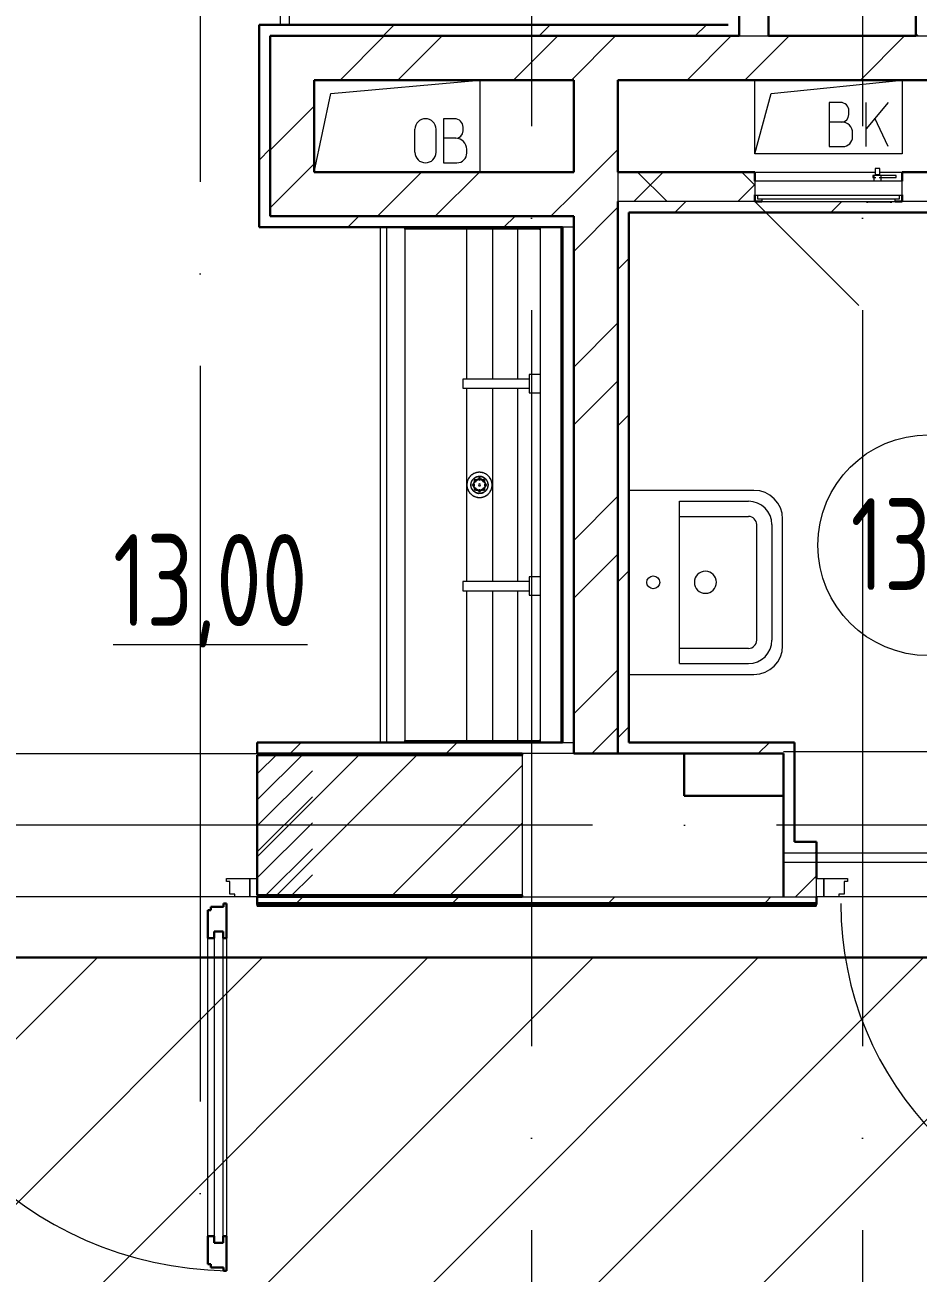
# Model space of a CAD drawing. Header units: millimetres. Extents: x -259809 to 472825, y -397243 to 31861.
# Drawn here: x -17132 to -14705, y -365449 to -362057 of the extents above; entities that cross this region are included whole.
import ezdxf

# ---------------------------------------------------------------- set-up
doc = ezdxf.new("R2010")
doc.units = ezdxf.units.MM
for name, pattern in [('ADSK_Линия сетки', [25, 20, -2.5, 0, -2.5]), ('ADSK_Сверху', [450, 300, -150]), ('ADSK_Штриховая_ш2 п1_5', [4.5, 3, -1.5])]:
    doc.linetypes.add(name, pattern=pattern)
for name, color, linetype, lineweight in [('Витраж', 252, 'Continuous', 9), ('Двери', 252, 'Continuous', 9), ('Линии', 7, 'Continuous', 9), ('лс', 5, 'Continuous', 30), ('Марки помещений', 252, 'Continuous', 20), ('Обобщенные модели', 252, 'Continuous', 18), ('Оборудование', 8, 'Continuous', 18), ('Ограждение', 252, 'Continuous', 9), ('Оси', 252, 'Continuous', 9), ('Перекрытие', 252, 'Continuous', 18), ('Сантехника', 252, 'Continuous', 18), ('Стены внутренние', 252, 'Continuous', 18), ('Стены наружные', 252, 'Continuous', 18), ('Стены штриховка', 7, 'Continuous', 9)]:
    doc.layers.add(name, color=color, linetype=linetype, lineweight=lineweight)
doc.layers.add('Двери открывание', color=7, linetype='Continuous', lineweight=9, true_color=0xc0c0c0)
doc.styles.add('GOST Common_3', font='', dxfattribs={"height": 3.5})
doc.styles.get('GOST Common_3').set_extended_font_data('GOST 2.304 type A')

# ---------------------------------------------------------------- blocks, each defined once
blk = doc.blocks.new('1 этаж')
at = {"layer": 'Двери', "lineweight": 18, "true_color": 0x636466}
h = blk.add_hatch(dxfattribs=at)
h.set_pattern_fill('FP_2', color=251, angle=180, style=0, pattern_type=2)
h.set_pattern_definition([(225, (-16940.8, -11545.313), (35.3553, -35.3553), [])])
h.paths.add_polyline_path([(-16350.8, -11740.3), (-16350.8, -11350.3), (-16500.8, -11350.3), (-16500.8, -11740.3)])
h.paths.add_polyline_path([(-17780.8, -11740.3), (-17630.8, -11740.3), (-17630.8, -11350.3), (-17780.8, -11350.3)])
at = {"layer": 'Ограждение', "true_color": 0x636466}
h = blk.add_hatch(dxfattribs=at)
h.set_pattern_fill('FP_26', color=251, style=0, pattern_type=2)
h.set_pattern_definition([(0, (-32119.8, 94.4), (0, 600), []), (90, (-32119.8, 94.4), (-600, 4e-14), [])])
h.paths.add_polyline_path([(-15780.8, -11765.3), (-14981.7, -11765.3), (-14981.7, -11760.3), (-16500.8, -11760.3), (-16500.8, -11765.3), (-15821.3, -11765.3)])
at = {"color": 251, "lineweight": 18, "true_color": 0x636466}
for p, q in [((-16301.2, -9556.2), (-15895.8, -9520.3)), ((-15895.8, -9520.3), (-15895.8, -9770.3)), ((-15148.3, -9720.3), (-15148.3, -9520.3)), ((-15103.8, -9556.2), (-14748.3, -9520.3)), ((-14748.3, -9520.3), (-14748.3, -9720.3)), ((-16345.8, -9770.3), (-16301.2, -9556.2)), ((-15148.3, -9720.3), (-15103.8, -9556.2)), ((-14916, -9580.8), (-14946, -9580.8)), ((-14946, -9580.8), (-14946, -9700.8)), ((-14786, -9580.8), (-14846, -9652.3)), ((-14846, -9700.8), (-14846, -9580.8)), ((-15964.6, -9625), (-15994.6, -9625)), ((-15994.6, -9625), (-15994.6, -9745)), ((-14892.7, -9614.1), (-14892.7, -9604.1)), ((-14786, -9700.8), (-14822, -9623.6)), ((-16072.2, -9716.3), (-16072.2, -9653.7)), ((-16014.8, -9716.3), (-16014.8, -9653.7)), ((-15941.3, -9658.3), (-15941.3, -9648.3)), ((-14912.7, -9634.1), (-14946, -9634.1)), ((-14882.7, -9674.1), (-14882.7, -9664.1)), ((-15961.3, -9678.3), (-15994.6, -9678.3)), ((-14946, -9700.8), (-14909.3, -9700.8)), ((-15931.3, -9718.3), (-15931.3, -9708.3)), ((-14748.3, -9720.3), (-15148.3, -9720.3)), ((-15994.6, -9745), (-15958, -9745))]:
    blk.add_line(p, q, dxfattribs=at)
for centre, radius, start, end in [((-14916, -9604.1), 23.3, 0, 90), ((-16043.5, -9653.7), 28.7, 0, 180), ((-15964.6, -9648.3), 23.3, 0, 90), ((-14912.7, -9614.1), 20, 270, 0), ((-15961.3, -9658.3), 20, 270, 0), ((-14912.7, -9664.1), 30, 0, 90), ((-15961.3, -9708.3), 30, 0, 90), ((-14909.3, -9674.1), 26.7, 270, 0), ((-16043.5, -9716.3), 28.7, 180, 0), ((-15958, -9718.3), 26.7, 270, 0)]:
    blk.add_arc(centre, radius, start, end, dxfattribs=at)
at = {"layer": 'Витраж', "color": 251, "lineweight": 18, "true_color": 0x636466}
for p, q in [((-16438.3, -9345.3), (-16438.3, -9370.3)), ((-16413.3, -9370.3), (-16413.3, -9345.3)), ((-16438.3, -9370.3), (-16413.3, -9370.3))]:
    blk.add_line(p, q, dxfattribs=at)
at = {"layer": 'Двери', "color": 251, "linetype": 'ADSK_Штриховая_ш2 п1_5', "true_color": 0x636466}
for p, q in [((-16350.8, -11350.3), (-16500.8, -11350.3)), ((-16500.8, -11350.3), (-16500.8, -11740.3)), ((-16500.8, -11740.3), (-16350.8, -11740.3))]:
    blk.add_line(p, q, dxfattribs=at)
at = {"layer": 'Двери', "color": 251, "true_color": 0x636466}
for p, q in [((-16584.8, -11690.3), (-16520.8, -11690.3)), ((-16584.8, -11698.3), (-16584.8, -11690.3)), ((-16575.8, -11698.3), (-16584.8, -11698.3)), ((-16575.8, -11732.3), (-16575.8, -11698.3)), ((-16520.8, -11690.3), (-16500.8, -11690.3)), ((-16520.8, -11740.3), (-16520.8, -11690.3)), ((-16520.8, -11690.3), (-16520.8, -11740.3)), ((-16500.8, -11690.3), (-16500.8, -11740.3)), ((-14980.7, -11690.3), (-14960.7, -11690.3)), ((-14980.7, -11740.3), (-14980.7, -11690.3)), ((-14960.7, -11690.3), (-14960.7, -11740.3)), ((-14960.7, -11690.3), (-14896.7, -11690.3)), ((-14960.7, -11740.3), (-14960.7, -11690.3)), ((-14905.7, -11698.3), (-14905.7, -11732.3)), ((-14896.7, -11698.3), (-14905.7, -11698.3)), ((-14896.7, -11690.3), (-14896.7, -11698.3)), ((-16561.8, -11732.3), (-16575.8, -11732.3)), ((-16561.8, -11740.3), (-16561.8, -11732.3)), ((-14919.7, -11732.3), (-14919.7, -11740.3)), ((-14905.7, -11732.3), (-14919.7, -11732.3)), ((-16520.8, -11740.3), (-16561.8, -11740.3)), ((-16500.8, -11740.3), (-16520.8, -11740.3)), ((-14960.7, -11740.3), (-14980.7, -11740.3)), ((-14919.7, -11740.3), (-14960.7, -11740.3)), ((-16617.8, -11834.3), (-16617.8, -12680.3)), ((-16593.8, -11834.3), (-16617.8, -11834.3)), ((-16593.8, -12680.3), (-16593.8, -11834.3)), ((-16634.8, -12662.3), (-16634.8, -11852.3)), ((-16584.8, -11852.3), (-16584.8, -12662.3)), ((-16617.8, -12680.3), (-16593.8, -12680.3))]:
    blk.add_line(p, q, dxfattribs=at)
at = {"layer": 'Двери', "color": 251, "lineweight": 30, "true_color": 0x636466}
for p, q in [((-16626.8, -11776.3), (-16626.8, -11767.3)), ((-16626.8, -11767.3), (-16592.8, -11767.3)), ((-16592.8, -11758.3), (-16584.8, -11758.3)), ((-16592.8, -11767.3), (-16592.8, -11758.3)), ((-16584.8, -11758.3), (-16584.8, -11852.3)), ((-16634.8, -11776.3), (-16626.8, -11776.3)), ((-16634.8, -11852.3), (-16634.8, -11776.3)), ((-16617.8, -11852.3), (-16617.8, -11834.3)), ((-16617.8, -11834.3), (-16593.8, -11834.3)), ((-16593.8, -11834.3), (-16593.8, -11852.3)), ((-16634.8, -11852.3), (-16617.8, -11852.3)), ((-16593.8, -11852.3), (-16584.8, -11852.3)), ((-16634.8, -12738.3), (-16634.8, -12662.3)), ((-16634.8, -12662.3), (-16617.8, -12662.3)), ((-16617.8, -12662.3), (-16617.8, -12680.3)), ((-16617.8, -12680.3), (-16593.8, -12680.3)), ((-16593.8, -12662.3), (-16584.8, -12662.3)), ((-16593.8, -12680.3), (-16593.8, -12662.3)), ((-16584.8, -12662.3), (-16584.8, -12756.3)), ((-16626.8, -12738.3), (-16634.8, -12738.3)), ((-16626.8, -12747.3), (-16626.8, -12738.3)), ((-16592.8, -12747.3), (-16626.8, -12747.3)), ((-16592.8, -12756.3), (-16592.8, -12747.3)), ((-16584.8, -12756.3), (-16592.8, -12756.3))]:
    blk.add_line(p, q, dxfattribs=at)
at = {"layer": 'Двери открывание', "color": 251, "true_color": 0x636466}
for centre, radius, end in [((-16566.8, -11758.3), 998, 268.9666), ((-14016.7, -11758.3), 898, 268.8515)]:
    blk.add_arc(centre, radius, 180, end, dxfattribs=at)
at = {"layer": 'Линии', "color": 251, "linetype": 'ADSK_Сверху', "ltscale": 100, "true_color": 0x636466}
for p, q in [((-15070.8, -11345.3), (-4250.8, -11345.3)), ((-15070.8, -11645.3), (-4250.8, -11645.3))]:
    blk.add_line(p, q, dxfattribs=at)
at = {"layer": 'Марки помещений', "color": 251, "true_color": 0x636466}
blk.add_circle((-14676.9, -10784.2), 300, dxfattribs=at)
at = {"layer": 'Обобщенные модели', "color": 251, "true_color": 0x636466}
for p, q in [((-15150.8, -10635.3), (-15490.8, -10635.3)), ((-15352.8, -10664.7), (-15165.6, -10664.7)), ((-15352.8, -11105.9), (-15352.8, -10664.7)), ((-15352.8, -10706), (-15165.6, -10706)), ((-15072.8, -10885.2), (-15072.8, -10713.3)), ((-15143.4, -10728.3), (-15143.4, -11042.3)), ((-15102.1, -10728.3), (-15102.1, -11042.3)), ((-15072.8, -11057.4), (-15072.8, -10885.2)), ((-15165.6, -11064.6), (-15352.8, -11064.6)), ((-15352.8, -11105.9), (-15165.6, -11105.9)), ((-15490.8, -11135.3), (-15150.8, -11135.3))]:
    blk.add_line(p, q, dxfattribs=at)
blk.add_circle((-15424.5, -10885.3), 17.5, dxfattribs=at)
for centre, radius, start, end in [((-15150.8, -10713.3), 78, 0, 90), ((-15165.6, -10728.3), 63.6, 0, 90), ((-15165.6, -10728.3), 22.3, 0, 90), ((-15282.6, -10884.9), 30, 90, 270), ((-15282.6, -10884.9), 30, 270, 90), ((-15165.6, -11042.3), 63.6, 270, 0), ((-15165.6, -11042.3), 22.3, 270, 0), ((-15150.8, -11057.4), 78, 270, 0)]:
    blk.add_arc(centre, radius, start, end, dxfattribs=at)
at = {"layer": 'Оборудование', "color": 251, "true_color": 0x636466}
for p, q in [((-14821, -9760), (-14821, -9777.5)), ((-14808.7, -9760), (-14821, -9760)), ((-14808.7, -9777.5), (-14808.7, -9760)), ((-15148.3, -9795.3), (-15148.3, -9831.7)), ((-14748.3, -9795.3), (-15148.3, -9795.3)), ((-14819.7, -9779.9), (-14827.9, -9779.9)), ((-14827.9, -9779.9), (-14827.9, -9784.9)), ((-14827.9, -9784.9), (-14819.7, -9784.9)), ((-14824.5, -9779.4), (-14824.5, -9795.3)), ((-14805.2, -9779.4), (-14824.5, -9779.4)), ((-14821, -9777.5), (-14822.9, -9779.4)), ((-14808.7, -9777.5), (-14821, -9777.5)), ((-14764.2, -9779.9), (-14810, -9779.9)), ((-14810, -9784.9), (-14764.2, -9784.9)), ((-14806.8, -9779.4), (-14808.7, -9777.5)), ((-14805.2, -9795.3), (-14805.2, -9779.4)), ((-14764.2, -9784.9), (-14764.2, -9779.9)), ((-14748.3, -9831.7), (-14748.3, -9795.3)), ((-15147.4, -9832.6), (-14749.2, -9832.6)), ((-15141.3, -9832.6), (-15141.3, -9842.4)), ((-14755.3, -9842.4), (-14755.3, -9832.6)), ((-15148.3, -9850.3), (-14865.5, -10133.2)), ((-15140.4, -9843.3), (-14756.3, -9843.3)), ((-15129.3, -9844.8), (-15129.3, -9850.3)), ((-15129.3, -9850.3), (-14767.3, -9850.3)), ((-14844.8, -9850.3), (-14844.8, -9852.3)), ((-14844.8, -9852.3), (-14840.8, -9852.3)), ((-14780.3, -9852.3), (-14840.8, -9852.3)), ((-14780.3, -9852.3), (-14776.3, -9852.3)), ((-14776.3, -9852.3), (-14776.3, -9850.3)), ((-14767.3, -9850.3), (-14767.3, -9844.8))]:
    blk.add_line(p, q, dxfattribs=at)
for points, knots in [([(-15148.3, -9831.7), (-15148.3, -9831.8), (-15148.3, -9831.9), (-15148.2, -9832.2), (-15148.1, -9832.4), (-15147.9, -9832.5), (-15147.8, -9832.5), (-15147.6, -9832.6), (-15147.5, -9832.6), (-15147.4, -9832.6)], [-1, -1, -1, -1, -0.833333, -0.666667, -0.5, -0.333333, -0.25, -0.166667, 0, 0, 0, 0]), ([(-14749.2, -9832.6), (-14749.2, -9832.6), (-14749, -9832.6), (-14748.9, -9832.5), (-14748.8, -9832.5), (-14748.6, -9832.4), (-14748.4, -9832.2), (-14748.4, -9831.9), (-14748.3, -9831.8), (-14748.3, -9831.7)], [0, 0, 0, 0, 0.166667, 0.25, 0.333333, 0.5, 0.666667, 0.833333, 1, 1, 1, 1]), ([(-15141.3, -9842.4), (-15141.3, -9842.4), (-15141.3, -9842.6), (-15141.2, -9842.8), (-15141.1, -9843), (-15141, -9843.1), (-15140.9, -9843.2), (-15140.7, -9843.2), (-15140.6, -9843.3), (-15140.5, -9843.3), (-15140.4, -9843.3)], [-1, -1, -1, -1, -0.833333, -0.666667, -0.541667, -0.416667, -0.333333, -0.25, -0.166667, 0, 0, 0, 0]), ([(-15130.9, -9843.3), (-15130.7, -9843.3), (-15130.5, -9843.3), (-15130.3, -9843.4), (-15130.1, -9843.5), (-15129.9, -9843.6), (-15129.8, -9843.8), (-15129.6, -9843.9), (-15129.5, -9844.1), (-15129.4, -9844.3), (-15129.4, -9844.5), (-15129.3, -9844.7), (-15129.3, -9844.8)], [-1, -1, -1, -1, -0.833333, -0.75, -0.666667, -0.583333, -0.5, -0.416667, -0.333333, -0.25, -0.166667, 0, 0, 0, 0]), ([(-14767.3, -9844.8), (-14767.3, -9844.7), (-14767.3, -9844.5), (-14767.2, -9844.3), (-14767.1, -9844.1), (-14767, -9843.9), (-14766.9, -9843.8), (-14766.7, -9843.6), (-14766.6, -9843.5), (-14766.4, -9843.4), (-14766.1, -9843.3), (-14765.9, -9843.3), (-14765.8, -9843.3)], [0, 0, 0, 0, 0.166667, 0.25, 0.333333, 0.416667, 0.5, 0.583333, 0.666667, 0.75, 0.833333, 1, 1, 1, 1]), ([(-14756.3, -9843.3), (-14756.2, -9843.3), (-14756.1, -9843.3), (-14755.9, -9843.2), (-14755.8, -9843.2), (-14755.7, -9843.1), (-14755.6, -9843), (-14755.4, -9842.8), (-14755.4, -9842.6), (-14755.3, -9842.4), (-14755.3, -9842.4)], [0, 0, 0, 0, 0.166667, 0.25, 0.333333, 0.416667, 0.541667, 0.666667, 0.833333, 1, 1, 1, 1])]:
    blk.add_open_spline(points, degree=3, knots=knots, dxfattribs=at)
at = {"layer": 'Ограждение', "color": 251, "true_color": 0x636466}
for p, q in [((-16500.8, -11765.3), (-16500.8, -11760.3)), ((-16500.8, -11765.3), (-14981.7, -11765.3)), ((-14981.7, -11760.3), (-14981.7, -11765.3))]:
    blk.add_line(p, q, dxfattribs=at)
at = {"layer": 'Оси', "color": 251, "linetype": 'ADSK_Линия сетки', "ltscale": 100, "true_color": 0x636466}
for p, q in [((-16655.8, 32205.3), (-16655.8, -33771.4)), ((-15755.8, -2645.3), (-15755.8, -32501.4)), ((-14855.8, -2645.3), (-14855.8, -32501.4)), ((4411.5, -11545.3), (-72528.1, -11545.3))]:
    blk.add_line(p, q, dxfattribs=at)
at = {"layer": 'Перекрытие', "color": 251, "ltscale": 100, "true_color": 0x636466}
for p, q in [((-15895.8, -9520.3), (-15895.8, -9770.3)), ((-15148.3, -9720.3), (-15148.3, -9520.3)), ((-14748.3, -9520.3), (-14748.3, -9720.3)), ((-14748.3, -9720.3), (-15148.3, -9720.3)), ((-14980.7, -11620.3), (-13950.8, -11620.3))]:
    blk.add_line(p, q, dxfattribs=at)
at = {"layer": 'Сантехника', "color": 251, "true_color": 0x636466}
for p, q in [((-16166.8, -9920.3), (-16166.8, -11320.3)), ((-16149.8, -9920.3), (-16149.8, -11320.3)), ((-16099.8, -9925.3), (-16099.8, -9920.3)), ((-16099.8, -9925.3), (-16099.8, -11315.3)), ((-15742.7, -9925.3), (-16099.8, -9925.3)), ((-15931.9, -9925.3), (-15931.9, -10332.8)), ((-15861.2, -9925.3), (-15861.2, -10332.8)), ((-15793.2, -9925.3), (-15793.2, -10332.9)), ((-15742.7, -9920.3), (-15742.7, -9925.3)), ((-15734.2, -9925.3), (-15742.7, -9925.3)), ((-15734.2, -9925.3), (-15731.8, -9925.3)), ((-15731.8, -9920.3), (-15731.8, -9925.3)), ((-15731.8, -9925.3), (-15731.8, -9920.3)), ((-15731.8, -9925.3), (-15731.8, -11315.3)), ((-15675.8, -9920.3), (-15675.8, -11320.3)), ((-15761.8, -10332.8), (-15941.8, -10332.8)), ((-15941.8, -10332.8), (-15941.8, -10357.8)), ((-15731.8, -10320.3), (-15761.8, -10320.3)), ((-15761.8, -10320.3), (-15761.8, -10370.3)), ((-15941.8, -10357.8), (-15761.8, -10357.8)), ((-15931.9, -10357.8), (-15931.9, -10882.8)), ((-15861.2, -10357.8), (-15861.2, -10882.8)), ((-15793.2, -10357.7), (-15793.2, -10882.9)), ((-15761.8, -10370.3), (-15731.8, -10370.3)), ((-15899.8, -10597.2), (-15900.3, -10597.3)), ((-15761.8, -10882.8), (-15941.8, -10882.8)), ((-15941.8, -10882.8), (-15941.8, -10907.8)), ((-15731.8, -10870.3), (-15761.8, -10870.3)), ((-15761.8, -10870.3), (-15761.8, -10920.3)), ((-15941.8, -10907.8), (-15761.8, -10907.8)), ((-15931.9, -10907.8), (-15931.9, -11315.3)), ((-15861.2, -10907.8), (-15861.2, -11315.3)), ((-15793.2, -10907.7), (-15793.2, -11315.3)), ((-15761.8, -10920.3), (-15731.8, -10920.3)), ((-16099.8, -11320.3), (-16099.8, -11315.3)), ((-16099.8, -11315.3), (-15742.7, -11315.3)), ((-15742.7, -11315.3), (-15734.2, -11315.3)), ((-15742.7, -11315.3), (-15742.7, -11320.3)), ((-15731.8, -11315.3), (-15734.2, -11315.3)), ((-15731.8, -11315.3), (-15731.8, -11320.3)), ((-15731.8, -11320.3), (-15731.8, -11315.3))]:
    blk.add_line(p, q, dxfattribs=at)
at = {"layer": 'Сантехника', "color": 251, "true_color": 0x636466, "flags": 128}
for points in [[(-15862.5, -10620.3), (-15862.5, -10618.9), (-15862.6, -10617.6), (-15862.7, -10616.2), (-15862.9, -10614.8), (-15863.2, -10613.5), (-15863.5, -10612.2), (-15863.8, -10610.8), (-15864.2, -10609.5), (-15864.7, -10608.2), (-15865.2, -10607), (-15865.8, -10605.7), (-15866.4, -10604.5), (-15867, -10603.3), (-15867.7, -10602.1), (-15868.5, -10600.9), (-15869.3, -10599.8), (-15870.1, -10598.7), (-15871, -10597.7), (-15871.9, -10596.7), (-15872.9, -10595.7), (-15873.9, -10594.8), (-15874.9, -10593.9), (-15876, -10593), (-15877.1, -10592.2), (-15878.3, -10591.5), (-15879.4, -10590.7), (-15880.6, -10590.1), (-15881.9, -10589.4), (-15883.1, -10588.9), (-15884.4, -10588.3), (-15885.7, -10587.9), (-15887, -10587.5), (-15888.3, -10587.1), (-15889.6, -10586.8), (-15891, -10586.5), (-15892.3, -10586.3), (-15893.7, -10586.2), (-15895.1, -10586.1), (-15896.4, -10586), (-15897.8, -10586), (-15899.2, -10586.1), (-15900.5, -10586.2), (-15901.9, -10586.4), (-15903.3, -10586.6), (-15904.6, -10586.9), (-15905.9, -10587.2), (-15907.2, -10587.6), (-15908.5, -10588.1), (-15909.8, -10588.6), (-15911.1, -10589.1), (-15912.3, -10589.7), (-15913.5, -10590.4), (-15914.7, -10591.1), (-15915.9, -10591.8), (-15917, -10592.6), (-15918.1, -10593.4), (-15919.1, -10594.3), (-15920.2, -10595.2), (-15921.1, -10596.2), (-15922.1, -10597.1), (-15923, -10598.2), (-15923.9, -10599.2), (-15924.7, -10600.3), (-15925.5, -10601.5), (-15926.2, -10602.6), (-15926.9, -10603.8), (-15927.5, -10605), (-15928.1, -10606.3), (-15928.6, -10607.5), (-15929.1, -10608.8), (-15929.6, -10610.1), (-15929.9, -10611.4), (-15930.3, -10612.8), (-15930.5, -10614.1), (-15930.8, -10615.5), (-15930.9, -10616.8), (-15931, -10618.2), (-15931.1, -10619.6), (-15931.1, -10620.3)], [(-15920.1, -10620.3), (-15920.1, -10619.4), (-15920, -10618.5), (-15919.9, -10617.5), (-15919.8, -10616.6), (-15919.6, -10615.7), (-15919.4, -10614.8), (-15919.2, -10613.9), (-15918.9, -10613), (-15918.6, -10612.1), (-15918.3, -10611.2), (-15917.9, -10610.4), (-15917.5, -10609.6), (-15917, -10608.7), (-15916.5, -10607.9), (-15916, -10607.2), (-15915.5, -10606.4), (-15914.9, -10605.7), (-15914.3, -10604.9), (-15913.7, -10604.3), (-15913, -10603.6), (-15912.4, -10603), (-15911.6, -10602.4), (-15910.9, -10601.8), (-15910.2, -10601.2), (-15909.4, -10600.7), (-15908.6, -10600.2), (-15907.8, -10599.8), (-15907, -10599.3), (-15906.1, -10599), (-15905.2, -10598.6), (-15904.4, -10598.3), (-15903.5, -10598), (-15902.6, -10597.7), (-15901.7, -10597.5), (-15900.8, -10597.4), (-15899.8, -10597.2), (-15898.9, -10597.1), (-15898, -10597), (-15897.1, -10597), (-15896.1, -10597), (-15895.2, -10597.1), (-15894.3, -10597.2), (-15893.3, -10597.3), (-15892.4, -10597.4), (-15891.5, -10597.6), (-15890.6, -10597.9), (-15889.7, -10598.1), (-15888.8, -10598.4), (-15888, -10598.8), (-15887.1, -10599.1), (-15886.3, -10599.5), (-15885.4, -10600), (-15884.6, -10600.4), (-15883.9, -10600.9), (-15883.1, -10601.5), (-15882.3, -10602), (-15881.6, -10602.6), (-15880.9, -10603.3), (-15880.3, -10603.9), (-15879.6, -10604.6), (-15879, -10605.3), (-15878.4, -10606), (-15877.9, -10606.7), (-15877.3, -10607.5), (-15876.8, -10608.3), (-15876.4, -10609.1), (-15875.9, -10609.9), (-15875.5, -10610.8), (-15875.2, -10611.6), (-15874.8, -10612.5), (-15874.6, -10613.4), (-15874.3, -10614.3), (-15874.1, -10615.2), (-15873.9, -10616.1), (-15873.7, -10617), (-15873.6, -10618), (-15873.5, -10618.9), (-15873.5, -10619.8), (-15873.5, -10620.3)], [(-15919.7, -10616.1), (-15919.9, -10617), (-15920, -10618), (-15920.1, -10618.9), (-15920.1, -10619.8), (-15920.1, -10620.3)], [(-15919.8, -10620.3), (-15919.8, -10619.4), (-15919.8, -10618.5), (-15919.7, -10617.6), (-15919.5, -10616.6), (-15919.4, -10615.7), (-15919.2, -10614.8)], [(-15917.2, -10609.7), (-15916.8, -10608.9), (-15916.3, -10608.1), (-15915.8, -10607.3), (-15915.3, -10606.6), (-15914.7, -10605.8), (-15914.1, -10605.1), (-15913.5, -10604.4), (-15912.9, -10603.8), (-15912.2, -10603.2), (-15911.5, -10602.6), (-15910.8, -10602)], [(-15913.3, -10603.9), (-15914, -10604.6), (-15914.6, -10605.3), (-15915.2, -10606), (-15915.7, -10606.7), (-15916.3, -10607.5), (-15916.8, -10608.3), (-15917.2, -10609.1)], [(-15913, -10620.3), (-15913, -10619.7), (-15912.9, -10619), (-15912.9, -10618.4), (-15912.8, -10617.7), (-15912.7, -10617.1), (-15912.5, -10616.5), (-15912.4, -10615.8), (-15912.2, -10615.2), (-15912, -10614.6), (-15911.7, -10614), (-15911.5, -10613.4), (-15911.2, -10612.8), (-15910.9, -10612.3), (-15910.5, -10611.7), (-15910.2, -10611.2), (-15909.8, -10610.6), (-15909.4, -10610.1), (-15909, -10609.6), (-15908.5, -10609.2), (-15908.1, -10608.7), (-15907.6, -10608.2), (-15907.1, -10607.8), (-15906.6, -10607.4), (-15906.1, -10607), (-15905.6, -10606.7)], [(-15910, -10601.4), (-15909.2, -10600.9), (-15908.5, -10600.4), (-15907.7, -10600), (-15906.8, -10599.6), (-15906, -10599.2), (-15905.1, -10598.8), (-15904.3, -10598.5)], [(-15904.8, -10598.4), (-15905.6, -10598.8), (-15906.5, -10599.1), (-15907.3, -10599.5)], [(-15900.7, -10597.6), (-15899.8, -10597.5), (-15898.9, -10597.4), (-15898, -10597.3), (-15897.1, -10597.3), (-15896.1, -10597.3), (-15895.2, -10597.3), (-15894.3, -10597.4), (-15893.4, -10597.5), (-15892.5, -10597.7), (-15891.6, -10597.9), (-15890.7, -10598.1), (-15889.8, -10598.4), (-15888.9, -10598.7), (-15888.1, -10599), (-15887.2, -10599.4), (-15886.4, -10599.8), (-15885.6, -10600.2), (-15884.8, -10600.7), (-15884, -10601.2), (-15883.2, -10601.7), (-15882.5, -10602.2), (-15881.8, -10602.8), (-15881.1, -10603.4), (-15880.4, -10604.1), (-15879.8, -10604.8), (-15879.2, -10605.4), (-15878.6, -10606.2), (-15878.1, -10606.9), (-15877.6, -10607.7), (-15877.1, -10608.4), (-15876.6, -10609.2)], [(-15900.2, -10604.5), (-15899.6, -10604.3), (-15898.9, -10604.3), (-15898.3, -10604.2), (-15897.6, -10604.1), (-15897, -10604.1), (-15896.3, -10604.1), (-15895.7, -10604.2), (-15895, -10604.2), (-15894.4, -10604.3), (-15893.8, -10604.4)], [(-15885.8, -10599.8), (-15886.7, -10599.3), (-15887.5, -10599), (-15888.4, -10598.6), (-15889.2, -10598.3), (-15890.1, -10598), (-15891, -10597.7), (-15891.9, -10597.5), (-15892.8, -10597.4), (-15893.8, -10597.2)], [(-15887.8, -10606.8), (-15887.3, -10607.2), (-15886.8, -10607.6), (-15886.3, -10608), (-15885.8, -10608.5), (-15885.3, -10608.9), (-15884.9, -10609.4), (-15884.4, -10609.9), (-15884, -10610.4), (-15883.6, -10610.9), (-15883.3, -10611.4), (-15882.9, -10612), (-15882.6, -10612.5), (-15882.3, -10613.1), (-15882, -10613.7), (-15881.8, -10614.3), (-15881.5, -10614.9), (-15881.3, -10615.5), (-15881.2, -10616.1), (-15881, -10616.8), (-15880.9, -10617.4), (-15880.8, -10618), (-15880.7, -10618.7), (-15880.6, -10619.3), (-15880.6, -10620), (-15880.6, -10620.3)], [(-15876.6, -10608.7), (-15877.1, -10607.9), (-15877.6, -10607.2), (-15878.1, -10606.4), (-15878.7, -10605.7), (-15879.3, -10604.9), (-15879.9, -10604.3), (-15880.6, -10603.6)], [(-15874.3, -10615.2), (-15874.1, -10616.2), (-15874, -10617.1), (-15873.9, -10618), (-15873.8, -10618.9), (-15873.8, -10619.8), (-15873.8, -10620.3)], [(-15873.5, -10620.3), (-15873.5, -10619.4), (-15873.6, -10618.5), (-15873.7, -10617.5), (-15873.8, -10616.6)], [(-15931.1, -10620.3), (-15931.1, -10621.7), (-15931, -10623.1), (-15930.9, -10624.4), (-15930.7, -10625.8), (-15930.4, -10627.1), (-15930.1, -10628.5), (-15929.8, -10629.8), (-15929.4, -10631.1), (-15928.9, -10632.4), (-15928.4, -10633.7), (-15927.8, -10634.9), (-15927.2, -10636.2), (-15926.6, -10637.4), (-15925.9, -10638.5), (-15925.1, -10639.7), (-15924.3, -10640.8), (-15923.5, -10641.9), (-15922.6, -10642.9), (-15921.7, -10643.9), (-15920.7, -10644.9), (-15919.7, -10645.9), (-15918.7, -10646.7), (-15917.6, -10647.6), (-15916.5, -10648.4), (-15915.3, -10649.2), (-15914.2, -10649.9), (-15913, -10650.6), (-15911.7, -10651.2), (-15910.5, -10651.8), (-15909.2, -10652.3), (-15907.9, -10652.8), (-15906.6, -10653.2), (-15905.3, -10653.5), (-15904, -10653.9), (-15902.6, -10654.1), (-15901.3, -10654.3), (-15899.9, -10654.5), (-15898.5, -10654.6), (-15897.2, -10654.6), (-15895.8, -10654.6), (-15894.4, -10654.5), (-15893.1, -10654.4), (-15891.7, -10654.2), (-15890.4, -10654), (-15889, -10653.7), (-15887.7, -10653.4), (-15886.4, -10653), (-15885.1, -10652.5), (-15883.8, -10652), (-15882.5, -10651.5), (-15881.3, -10650.9), (-15880.1, -10650.3), (-15878.9, -10649.6), (-15877.7, -10648.8), (-15876.6, -10648), (-15875.5, -10647.2), (-15874.5, -10646.3), (-15873.4, -10645.4), (-15872.5, -10644.5), (-15871.5, -10643.5), (-15870.6, -10642.5), (-15869.7, -10641.4), (-15868.9, -10640.3), (-15868.1, -10639.2), (-15867.4, -10638), (-15866.7, -10636.8), (-15866.1, -10635.6), (-15865.5, -10634.3), (-15865, -10633.1), (-15864.5, -10631.8), (-15864, -10630.5), (-15863.7, -10629.2), (-15863.3, -10627.9), (-15863.1, -10626.5), (-15862.8, -10625.2), (-15862.7, -10623.8), (-15862.6, -10622.4), (-15862.5, -10621.1), (-15862.5, -10620.3)], [(-15920.1, -10620.3), (-15920.1, -10621.2), (-15920, -10622.2), (-15919.9, -10623.1), (-15919.8, -10624)], [(-15873.5, -10620.3), (-15873.5, -10621.2), (-15873.6, -10622.2), (-15873.7, -10623.1), (-15873.8, -10624), (-15874, -10624.9), (-15874.2, -10625.9), (-15874.4, -10626.8), (-15874.7, -10627.6), (-15875, -10628.5), (-15875.3, -10629.4), (-15875.7, -10630.2), (-15876.1, -10631.1), (-15876.6, -10631.9), (-15877.1, -10632.7), (-15877.6, -10633.5), (-15878.1, -10634.2), (-15878.7, -10635), (-15879.3, -10635.7), (-15879.9, -10636.4), (-15880.6, -10637), (-15881.2, -10637.7), (-15882, -10638.3), (-15882.7, -10638.9), (-15883.4, -10639.4), (-15884.2, -10639.9), (-15885, -10640.4), (-15885.8, -10640.9), (-15886.7, -10641.3), (-15887.5, -10641.7), (-15888.4, -10642), (-15889.2, -10642.3), (-15890.1, -10642.6), (-15891, -10642.9), (-15891.9, -10643.1), (-15892.8, -10643.3), (-15893.8, -10643.4), (-15894.7, -10643.5), (-15895.6, -10643.6), (-15896.5, -10643.6), (-15897.5, -10643.6), (-15898.4, -10643.6), (-15899.3, -10643.5), (-15900.3, -10643.4), (-15901.2, -10643.2), (-15902.1, -10643), (-15903, -10642.8), (-15903.9, -10642.5), (-15904.8, -10642.2), (-15905.6, -10641.9), (-15906.5, -10641.5), (-15907.3, -10641.1), (-15908.2, -10640.7), (-15909, -10640.2), (-15909.7, -10639.7), (-15910.5, -10639.2), (-15911.3, -10638.6), (-15912, -10638), (-15912.7, -10637.4), (-15913.3, -10636.7), (-15914, -10636.1), (-15914.6, -10635.4), (-15915.2, -10634.6), (-15915.7, -10633.9), (-15916.3, -10633.1), (-15916.8, -10632.3), (-15917.2, -10631.5), (-15917.7, -10630.7), (-15918.1, -10629.8), (-15918.4, -10629), (-15918.8, -10628.1), (-15919, -10627.2), (-15919.3, -10626.3), (-15919.5, -10625.4), (-15919.7, -10624.5), (-15919.9, -10623.6), (-15920, -10622.7), (-15920.1, -10621.7), (-15920.1, -10620.8), (-15920.1, -10620.3)], [(-15919.3, -10625.4), (-15919.5, -10624.5), (-15919.6, -10623.6), (-15919.7, -10622.6), (-15919.8, -10621.7), (-15919.8, -10620.8), (-15919.8, -10620.3)], [(-15883.6, -10639.2), (-15884.4, -10639.7), (-15885.1, -10640.2), (-15885.9, -10640.6), (-15886.8, -10641), (-15887.6, -10641.4), (-15888.5, -10641.8), (-15889.3, -10642.1), (-15890.2, -10642.4), (-15891.1, -10642.6), (-15892, -10642.8), (-15892.9, -10643), (-15893.8, -10643.2), (-15894.7, -10643.3), (-15895.6, -10643.3), (-15896.6, -10643.3), (-15897.5, -10643.3), (-15898.4, -10643.3), (-15899.3, -10643.2), (-15900.2, -10643.1), (-15901.1, -10642.9), (-15902, -10642.7), (-15902.9, -10642.5), (-15903.8, -10642.3), (-15904.7, -10642), (-15905.5, -10641.6), (-15906.4, -10641.3), (-15907.2, -10640.9), (-15908, -10640.4), (-15908.8, -10640), (-15909.6, -10639.5), (-15910.4, -10638.9), (-15911.1, -10638.4), (-15911.8, -10637.8), (-15912.5, -10637.2), (-15913.2, -10636.5), (-15913.8, -10635.9), (-15914.4, -10635.2), (-15915, -10634.5), (-15915.5, -10633.7), (-15916.1, -10633), (-15916.5, -10632.2), (-15917, -10631.4), (-15917.1, -10631.1)], [(-15917, -10631.9), (-15916.5, -10632.7), (-15916, -10633.5), (-15915.5, -10634.2), (-15914.9, -10635), (-15914.3, -10635.7), (-15913.7, -10636.4), (-15913, -10637)], [(-15905.8, -10633.8), (-15906.3, -10633.4), (-15906.9, -10633), (-15907.4, -10632.6), (-15907.8, -10632.2), (-15908.3, -10631.7), (-15908.7, -10631.3), (-15909.2, -10630.8), (-15909.6, -10630.3), (-15910, -10629.7), (-15910.3, -10629.2), (-15910.7, -10628.7), (-15911, -10628.1), (-15911.3, -10627.5), (-15911.6, -10626.9), (-15911.8, -10626.3), (-15912.1, -10625.7), (-15912.3, -10625.1), (-15912.5, -10624.5), (-15912.6, -10623.9), (-15912.7, -10623.2), (-15912.8, -10622.6), (-15912.9, -10622), (-15913, -10621.3), (-15913, -10620.7), (-15913, -10620.3)], [(-15907.8, -10640.9), (-15907, -10641.3), (-15906.1, -10641.7), (-15905.2, -10642), (-15904.4, -10642.3), (-15903.5, -10642.6), (-15902.6, -10642.9), (-15901.7, -10643.1), (-15900.8, -10643.3), (-15899.8, -10643.4)], [(-15893.4, -10636.2), (-15894, -10636.3), (-15894.7, -10636.4), (-15895.3, -10636.4), (-15896, -10636.5), (-15896.6, -10636.5), (-15897.3, -10636.5), (-15897.9, -10636.5), (-15898.6, -10636.4), (-15899.2, -10636.3), (-15899.8, -10636.2)], [(-15893.3, -10643.4), (-15892.4, -10643.2), (-15891.5, -10643), (-15890.6, -10642.8), (-15889.7, -10642.5), (-15888.8, -10642.2), (-15888, -10641.9), (-15887.1, -10641.5), (-15886.3, -10641.1)], [(-15880.6, -10620.3), (-15880.6, -10621), (-15880.7, -10621.6), (-15880.7, -10622.3), (-15880.8, -10622.9), (-15880.9, -10623.5), (-15881.1, -10624.2), (-15881.2, -10624.8), (-15881.4, -10625.4), (-15881.6, -10626), (-15881.9, -10626.6), (-15882.1, -10627.2), (-15882.4, -10627.8), (-15882.7, -10628.4), (-15883.1, -10628.9), (-15883.4, -10629.5), (-15883.8, -10630), (-15884.2, -10630.5), (-15884.6, -10631), (-15885.1, -10631.5), (-15885.5, -10631.9), (-15886, -10632.4), (-15886.5, -10632.8), (-15887, -10633.2), (-15887.5, -10633.6), (-15888, -10633.9)], [(-15876.5, -10631.1), (-15876.8, -10631.8), (-15877.3, -10632.6), (-15877.8, -10633.3), (-15878.3, -10634.1), (-15878.9, -10634.8), (-15879.5, -10635.5), (-15880.1, -10636.2), (-15880.8, -10636.8), (-15881.4, -10637.5), (-15882.1, -10638.1), (-15882.8, -10638.6)], [(-15880.3, -10636.7), (-15879.6, -10636.1), (-15879, -10635.4), (-15878.4, -10634.6), (-15877.9, -10633.9), (-15877.3, -10633.1), (-15876.8, -10632.3), (-15876.4, -10631.5)], [(-15873.8, -10620.3), (-15873.8, -10621.2), (-15873.8, -10622.2), (-15873.9, -10623.1), (-15874.1, -10624), (-15874.2, -10624.9), (-15874.4, -10625.8)], [(-15873.9, -10624.5), (-15873.7, -10623.6), (-15873.6, -10622.7), (-15873.5, -10621.7), (-15873.5, -10620.8), (-15873.5, -10620.3)]]:
    blk.add_lwpolyline(points, dxfattribs=at)
at = {"layer": 'Сантехника', "color": 251, "true_color": 0x636466}
for centre, radius, start, end in [((-15896.8, -10620.3), 34.3, 170.2639, 180), ((-15896.8, -10620.3), 34.3, 164.8427, 167.198), ((-15896.8, -10620.3), 34.3, 145.0376, 161.2102), ((-15896.8, -10620.3), 34.3, 133.5244, 136.5478), ((-15896.8, -10620.3), 34.3, 112.2071, 130.7179), ((-15896.8, -10620.3), 23, 144, 154.1058), ((-15896.8, -10620.3), 16.2, 158.4339, 180), ((-15896.8, -10620.3), 15.9, 0, 180), ((-15908.3, -10608.9), 3, 45, 225), ((-15908.3, -10608.9), 3, 135, 202.1597), ((-15896.8, -10620.3), 18.1, 136.1528, 141.4432), ((-15908.3, -10608.9), 3, 210, 225), ((-15908.3, -10608.9), 3, 225, 45), ((-15908.3, -10608.9), 3, 225, 285), ((-15908.3, -10608.9), 3, 90, 120), ((-15896.8, -10620.3), 16.2, 110.5449, 140.552), ((-15896.8, -10620.3), 14.1, 124.7852, 137.7972), ((-15896.8, -10620.3), 14.1, 125.0449, 135), ((-15896.8, -10620.3), 13.9, 45, 135), ((-15896.8, -10620.3), 13.9, 45, 135), ((-15908.3, -10608.9), 3, 330, 45), ((-15896.8, -10620.3), 14.1, 113.7949, 123.75), ((-15896.8, -10620.3), 14.1, 103.528, 112.5), ((-15896.8, -10604.1), 3, 0, 179.9398), ((-15896.8, -10604.1), 3, 0, 180), ((-15896.8, -10620.3), 16.2, 60, 100.731), ((-15896.8, -10604.1), 3, 180.0602, 255), ((-15896.8, -10604.1), 3, 180, 0), ((-15896.8, -10620.3), 14.1, 91.2949, 101.25), ((-15896.8, -10620.3), 34.3, 81.2405, 94.5295), ((-15896.8, -10620.3), 18.1, 83.5568, 96.4432), ((-15896.8, -10620.3), 14.1, 80.5238, 95.3542), ((-15896.8, -10620.3), 14.1, 80.0449, 90), ((-15896.8, -10604.1), 3, 285, 0), ((-15896.8, -10620.3), 14.1, 68.7949, 78.75), ((-15896.8, -10620.3), 14.1, 57.5449, 67.5), ((-15896.8, -10620.3), 34.3, 75.6373, 79.0767), ((-15896.8, -10620.3), 16.2, 39.3943, 59.5052), ((-15885.3, -10608.9), 3, 135, 210), ((-15885.3, -10608.9), 3, 135, 315), ((-15896.8, -10620.3), 14.1, 46.2949, 52.9702), ((-15896.8, -10620.3), 14.1, 41.7766, 52.1783), ((-15885.3, -10608.9), 3, 315, 135), ((-15896.8, -10620.3), 14.1, 39.0783, 45), ((-15896.8, -10620.3), 34.3, 56.7153, 72.8932), ((-15885.3, -10608.9), 3, 255, 315), ((-15885.3, -10608.9), 3, 60, 90), ((-15885.3, -10608.9), 3, 345, 45), ((-15885.3, -10608.9), 3, 315, 330), ((-15896.8, -10620.3), 23, 25.3123, 36), ((-15896.8, -10620.3), 34.3, 20.4173, 38.2302), ((-15896.8, -10620.3), 34.3, 6.4389, 10.0463), ((-15896.8, -10620.3), 34.3, 180, 184.4583), ((-15896.8, -10620.3), 34.3, 186.4389, 190.0463), ((-15896.8, -10620.3), 34.3, 200.4173, 218.2302), ((-15896.8, -10620.3), 23, 205.3123, 216), ((-15913, -10620.3), 3, 90, 180), ((-15913, -10620.3), 3, 150, 180), ((-15913, -10620.3), 3, 180, 210), ((-15913, -10620.3), 3, 180, 270), ((-15896.8, -10620.3), 34.3, 236.7153, 252.8932), ((-15913, -10620.3), 3, 90, 105), ((-15913, -10620.3), 3, 255, 270), ((-15913, -10620.3), 3, 30, 90), ((-15913, -10620.3), 3, 0, 90), ((-15913, -10620.3), 3, 270, 0), ((-15913, -10620.3), 3, 270, 330), ((-15896.8, -10620.3), 15.9, 180, 0), ((-15908.3, -10631.8), 3, 135, 315), ((-15908.3, -10631.8), 3, 157.8403, 225), ((-15896.8, -10620.3), 14.1, 173.2684, 180), ((-15896.8, -10620.3), 14.1, 180, 186.7316), ((-15908.3, -10631.8), 3, 135, 150), ((-15908.3, -10631.8), 3, 75, 135), ((-15908.3, -10631.8), 3, 315, 135), ((-15908.3, -10631.8), 3, 240, 270), ((-15896.8, -10620.3), 16.2, 225, 281.028), ((-15896.8, -10620.3), 14.1, 218.2351, 225), ((-15896.8, -10620.3), 14.1, 222.2028, 234.1382), ((-15896.8, -10620.3), 13.9, 225, 315), ((-15896.8, -10620.3), 13.9, 225, 315), ((-15896.8, -10620.3), 14.1, 226.2949, 234.3424), ((-15908.3, -10631.8), 3, 315, 30), ((-15896.8, -10620.3), 14.1, 237.5449, 247.5), ((-15896.8, -10620.3), 14.1, 248.7949, 256.472), ((-15896.8, -10620.3), 3, 0, 180), ((-15896.8, -10620.3), 3, 180, 0), ((-15896.8, -10636.5), 3, 0, 180), ((-15896.8, -10636.5), 3, 105, 179.9398), ((-15896.8, -10636.5), 3, 180.0602, 0), ((-15896.8, -10636.5), 3, 180, 0), ((-15896.8, -10620.3), 14.1, 260.0449, 270), ((-15896.8, -10620.3), 18.1, 263.5568, 276.4432), ((-15896.8, -10620.3), 14.1, 264.6458, 280.001), ((-15896.8, -10620.3), 14.1, 271.2949, 281.25), ((-15896.8, -10636.5), 3, 0, 75), ((-15896.8, -10620.3), 14.1, 282.5449, 292.5), ((-15896.8, -10620.3), 14.1, 293.7949, 303.75), ((-15896.8, -10620.3), 16.2, 290.5449, 300), ((-15896.8, -10620.3), 14.1, 305.6576, 315), ((-15896.8, -10620.3), 16.2, 300.4948, 315), ((-15885.3, -10631.8), 3, 45, 225), ((-15885.3, -10631.8), 3, 150, 225), ((-15896.8, -10620.3), 14.1, 307.8217, 318.2234), ((-15885.3, -10631.8), 3, 225, 45), ((-15896.8, -10620.3), 14.1, 316.2949, 321.7649), ((-15885.3, -10631.8), 3, 45, 105), ((-15885.3, -10631.8), 3, 270, 300), ((-15896.8, -10620.3), 16.2, 317.7682, 335.2568), ((-15896.8, -10620.3), 34.3, 292.2071, 310.7179), ((-15896.8, -10620.3), 18.1, 316.4294, 321.4432), ((-15880.6, -10620.3), 3, 90, 180), ((-15880.6, -10620.3), 3, 180, 270), ((-15880.6, -10620.3), 3, 90, 150), ((-15880.6, -10620.3), 3, 210, 270), ((-15885.3, -10631.8), 3, 30, 45), ((-15885.3, -10631.8), 3, 315, 15), ((-15896.8, -10620.3), 14.1, 0, 6.7316), ((-15896.8, -10620.3), 14.1, 353.2684, 0), ((-15896.8, -10620.3), 16.2, 338.4339, 0), ((-15880.6, -10620.3), 3, 75, 90), ((-15880.6, -10620.3), 3, 0, 90), ((-15880.6, -10620.3), 3, 270, 0), ((-15880.6, -10620.3), 3, 270, 285), ((-15896.8, -10620.3), 23, 324, 330.4411), ((-15880.6, -10620.3), 3, 0, 30), ((-15880.6, -10620.3), 3, 330, 0), ((-15896.8, -10620.3), 34.3, 313.5244, 316.5478), ((-15896.8, -10620.3), 34.3, 325.0376, 341.2102), ((-15896.8, -10620.3), 34.3, 344.3157, 347.198), ((-15896.8, -10620.3), 34.3, 350.2639, 0), ((-15896.8, -10620.3), 34.3, 0, 4.4583), ((-15896.8, -10620.3), 34.3, 255.5624, 259.0767), ((-15896.8, -10620.3), 34.3, 261.2405, 274.5295)]:
    blk.add_arc(centre, radius, start, end, dxfattribs=at)
at = {"layer": 'Стены внутренние', "color": 251, "true_color": 0x636466}
for p, q in [((-17630.8, -11350.3), (-16500.8, -11350.3)), ((-15640.8, -11350.3), (-15780.8, -11350.3)), ((-15780.8, -11355.3), (-15780.8, -11735.3)), ((-16561.8, -11740.3), (-17569.8, -11740.3)), ((-15780.8, -11740.3), (-15070.8, -11740.3))]:
    blk.add_line(p, q, dxfattribs=at)
at = {"layer": 'Стены внутренние', "color": 251, "lineweight": 30, "true_color": 0x636466}
for p, q in [((-15780.8, -11350.3), (-15780.8, -11355.3)), ((-15340.8, -11465.3), (-15340.8, -11350.3)), ((-15070.8, -11465.3), (-15340.8, -11465.3)), ((-15780.8, -11735.3), (-15780.8, -11740.3))]:
    blk.add_line(p, q, dxfattribs=at)
at = {"layer": 'Стены наружные', "color": 251, "lineweight": 30, "true_color": 0x636466}
for p, q in [((-15190.8, -9400.3), (-15190.8, -5345.3)), ((-15110.8, -9400.3), (-15110.8, -5345.3)), ((-14710.8, -5345.3), (-14710.8, -9400.3)), ((-15220.8, -9370.3), (-16495.8, -9370.3)), ((-16495.8, -9370.3), (-16495.8, -9920.3)), ((-15190.8, -9400.3), (-16465.8, -9400.3)), ((-16465.8, -9890.3), (-16465.8, -9400.3)), ((-14710.8, -9400.3), (-15110.8, -9400.3)), ((-16345.8, -9520.3), (-15640.8, -9520.3)), ((-16345.8, -9770.3), (-16345.8, -9520.3)), ((-15640.8, -9520.3), (-15640.8, -9770.3)), ((-15520.8, -9770.3), (-15520.8, -9520.3)), ((-15520.8, -9520.3), (-13920.8, -9520.3)), ((-15640.8, -9770.3), (-16345.8, -9770.3)), ((-15148.3, -9770.3), (-15520.8, -9770.3)), ((-15148.3, -9795.3), (-15148.3, -9770.3)), ((-13920.8, -9770.3), (-14748.3, -9770.3)), ((-14748.3, -9770.3), (-14748.3, -9795.3)), ((-15148.3, -9850.3), (-15148.3, -9831.9)), ((-14748.3, -9831.9), (-14748.3, -9850.3)), ((-15520.8, -11350.3), (-15520.8, -9850.3)), ((-15129.3, -9850.3), (-15148.3, -9850.3)), ((-14748.3, -9850.3), (-14767.3, -9850.3)), ((-15640.8, -9890.3), (-16465.8, -9890.3)), ((-15640.8, -9890.3), (-15640.8, -11350.3)), ((-15490.8, -9880.3), (-13950.8, -9880.3)), ((-15490.8, -11320.3), (-15490.8, -9880.3)), ((-16495.8, -9920.3), (-15670.8, -9920.3)), ((-15670.8, -9920.3), (-15670.8, -11320.3)), ((-15670.8, -11320.3), (-16500.8, -11320.3)), ((-16500.8, -11320.3), (-16500.8, -11350.3)), ((-15040.8, -11320.3), (-15490.8, -11320.3)), ((-15040.8, -11590.3), (-15040.8, -11320.3)), ((-16500.8, -11350.3), (-15780.8, -11350.3)), ((-15780.8, -11355.3), (-16500.8, -11355.3)), ((-16500.8, -11355.3), (-16500.8, -11735.3)), ((-15640.8, -11350.3), (-15070.8, -11350.3)), ((-15070.8, -11350.3), (-15070.8, -11740.3)), ((-14980.7, -11590.3), (-15040.8, -11590.3)), ((-14980.7, -11690.3), (-14980.7, -11590.3)), ((-16500.8, -11735.3), (-15780.8, -11735.3)), ((-15780.8, -11740.3), (-16500.8, -11740.3)), ((-16500.8, -11740.3), (-16500.8, -11760.3)), ((-16500.8, -11760.3), (-14980.7, -11760.3)), ((-14980.7, -11760.3), (-14980.7, -11740.3))]:
    blk.add_line(p, q, dxfattribs=at)
at = {"layer": 'Стены наружные', "color": 251, "linetype": 'Continuous', "lineweight": 9, "true_color": 0x636466}
for p, q in [((-16158.7, -9400.3), (-16128.7, -9370.3)), ((-15734.4, -9400.3), (-15704.4, -9370.3)), ((-15310.2, -9400.3), (-15280.2, -9370.3)), ((-14705.5, -9400.3), (-14710.8, -9395)), ((-16275.5, -9520.3), (-16155.5, -9400.3)), ((-16118.4, -9520.3), (-15998.4, -9400.3)), ((-15804.1, -9520.3), (-15684.1, -9400.3)), ((-15646.9, -9520.3), (-15526.9, -9400.3)), ((-15332.6, -9520.3), (-15212.6, -9400.3)), ((-15175.4, -9520.3), (-15055.4, -9400.3)), ((-14861.1, -9520.3), (-14741.1, -9400.3)), ((-16465.8, -9710.6), (-16345.8, -9590.6)), ((-16495.8, -9737.4), (-16465.8, -9707.4)), ((-15640.8, -9828.5), (-15520.8, -9708.5)), ((-16465.8, -9867.7), (-16345.8, -9747.7)), ((-16174.1, -9890.3), (-16054.1, -9770.3)), ((-16016.9, -9890.3), (-15896.9, -9770.3)), ((-15477.3, -9850.3), (-15397.3, -9770.3)), ((-15386.9, -9850.3), (-15466.9, -9770.3)), ((-15148.3, -9806), (-15184, -9770.3)), ((-15702.6, -9890.3), (-15640.8, -9828.5)), ((-15194.5, -9850.3), (-15148.3, -9804.2)), ((-15640.8, -9985.7), (-15520.8, -9865.7)), ((-15365.9, -9880.3), (-15335.9, -9850.3)), ((-14941.7, -9880.3), (-14911.7, -9850.3)), ((-16254.4, -9920.3), (-16224.4, -9890.3)), ((-15830.2, -9920.3), (-15800.2, -9890.3)), ((-15520.8, -10035.2), (-15490.8, -10005.2)), ((-15640.8, -10300), (-15520.8, -10180)), ((-15640.8, -10457.1), (-15520.8, -10337.1)), ((-15520.8, -10459.5), (-15490.8, -10429.5)), ((-15640.8, -10771.4), (-15520.8, -10651.4)), ((-15640.8, -10928.6), (-15520.8, -10808.6)), ((-15520.8, -10883.7), (-15490.8, -10853.7)), ((-15640.8, -11242.9), (-15520.8, -11122.9)), ((-15591.1, -11350.3), (-15520.8, -11280.1)), ((-15520.8, -11308), (-15490.8, -11278)), ((-16411.7, -11350.3), (-16381.7, -11320.3)), ((-15987.4, -11350.3), (-15957.4, -11320.3)), ((-15138.9, -11350.3), (-15108.9, -11320.3)), ((-16500.8, -11631.4), (-16224.7, -11355.3)), ((-16447.5, -11735.3), (-16067.5, -11355.3)), ((-16133.2, -11735.3), (-15780.8, -11382.9)), ((-15976.1, -11735.3), (-15780.8, -11540.1)), ((-14984.6, -11620.3), (-14980.7, -11616.4)), ((-15038.1, -11740.3), (-14980.7, -11682.9)), ((-16468.1, -11760.3), (-16463.1, -11755.3)), ((-16397.4, -11760.3), (-16392.4, -11755.3)), ((-16392.4, -11755.3), (-16377.4, -11740.3)), ((-16326.7, -11760.3), (-16321.7, -11755.3)), ((-16256, -11760.3), (-16251, -11755.3)), ((-16185.3, -11760.3), (-16180.3, -11755.3)), ((-16114.5, -11760.3), (-16109.5, -11755.3)), ((-16043.8, -11760.3), (-16038.8, -11755.3)), ((-15973.1, -11760.3), (-15968.1, -11755.3)), ((-15968.1, -11755.3), (-15953.1, -11740.3)), ((-15902.4, -11760.3), (-15897.4, -11755.3)), ((-15831.7, -11760.3), (-15826.7, -11755.3)), ((-15761, -11760.3), (-15756, -11755.3)), ((-15690.3, -11760.3), (-15685.3, -11755.3)), ((-15619.6, -11760.3), (-15614.6, -11755.3)), ((-15548.9, -11760.3), (-15543.9, -11755.3)), ((-15543.9, -11755.3), (-15528.9, -11740.3)), ((-15478.2, -11760.3), (-15473.2, -11755.3)), ((-15407.4, -11760.3), (-15402.4, -11755.3)), ((-15336.7, -11760.3), (-15331.7, -11755.3)), ((-15266, -11760.3), (-15261, -11755.3)), ((-15195.3, -11760.3), (-15190.3, -11755.3)), ((-15124.6, -11760.3), (-15119.6, -11755.3)), ((-15119.6, -11755.3), (-15104.6, -11740.3)), ((-15053.9, -11760.3), (-15048.9, -11755.3)), ((-14983.2, -11760.3), (-14980.7, -11757.8))]:
    blk.add_line(p, q, dxfattribs=at)
at = {"layer": 'Стены наружные', "color": 251, "true_color": 0x636466}
for p, q in [((-15148.3, -9770.3), (-14821, -9770.3)), ((-14808.7, -9770.3), (-14748.3, -9770.3)), ((-14980.7, -11620.3), (-13950.8, -11620.3)), ((-14011.7, -11740.3), (-14919.7, -11740.3))]:
    blk.add_line(p, q, dxfattribs=at)
at = {"layer": 'Стены штриховка', "color": 251, "true_color": 0x636466}
for p, q in [((-15190.8, -9400.3), (-15110.8, -9400.3)), ((-14710.8, -9400.3), (-14630.8, -9400.3)), ((-15520.8, -9770.3), (-15520.8, -9850.3)), ((-15148.3, -9850.3), (-15520.8, -9850.3)), ((-13920.8, -9850.3), (-14748.3, -9850.3)), ((-15640.8, -9920.3), (-15670.8, -9920.3)), ((-15670.8, -11320.3), (-15640.8, -11320.3)), ((-15070.8, -11620.3), (-14980.7, -11620.3)), ((-16500.8, -11755.3), (-14980.7, -11755.3)), ((-15070.8, -11740.3), (-14980.7, -11740.3))]:
    blk.add_line(p, q, dxfattribs=at)
at = {"layer": 'Марки помещений', "color": 251, "true_color": 0x636466, "style": 'GOST Common_3', "width": 0.9}
for s, p in [('131', (-14888, -10906.4)), ('%%U13,00', (-16892.9, -11004))]:
    blk.add_text(s, height=250, dxfattribs=at).set_placement(p)

msp = doc.modelspace()

# ---------------------------------------------------------------- hatches: boundary and pattern name
at = {"layer": 'лс', "lineweight": 5}
h = msp.add_hatch(dxfattribs=at)
h.set_pattern_fill('ANSI31', color=4, scale=100)
h.set_pattern_definition([(45, (7e-12, 55557.13), (-224.5064, 224.5064), [])])
h.paths.add_polyline_path([(-29281.7, -366334.3), (-4405.2, -366334.3), (-4405.2, -364593), (-5981.9, -364593), (-5981.9, -364588.7), (-8829.6, -364588.7), (-8829.6, -364591.6), (-30595.5, -364591.6), (-30595.5, -358232.4), (-32731.9, -358232.4), (-32731.9, -364572.7), (-40514.3, -364572.7), (-40514.3, -366445.8), (-39730, -366445.8), (-39730, -369715.4), (-34251.2, -369715.4), (-34251.2, -372621.1), (-29281.7, -372621.1)])
edge = h.paths.add_edge_path(flags=16)
edge.add_ellipse((-39267.7, -365126.6), major_axis=(911.9, 0), ratio=0.29514, start_angle=0, end_angle=360)
h.paths.add_polyline_path([(-39746.2, -365398.8), (-38817.6, -365398.8), (-38817.6, -364890.3), (-39746.2, -364890.3)], flags=16)

# ---------------------------------------------------------------- linework, layer by layer
at = {"layer": 'лс', "color": 4, "lineweight": 30}
msp.add_lwpolyline([(-40514.3, -364572.7), (-32731.9, -364572.7), (-32731.9, -358232.4), (-30595.5, -358232.4), (-30595.5, -364591.6), (-8829.6, -364591.6), (-8829.6, -364588.7), (-5981.9, -364588.7), (-5981.9, -364593), (-4405.2, -364593), (-4405.2, -366334.3), (-29281.7, -366334.3), (-29281.7, -372621.1), (-34251.2, -372621.1), (-34251.2, -369715.4), (-39730, -369715.4), (-39730, -366445.8), (-40514.3, -366445.8)], close=True, dxfattribs=at)

# ---------------------------------------------------------------- block references
msp.add_blockref('1 этаж', (0, -352686.9))

doc.saveas('drawing.dxf')
